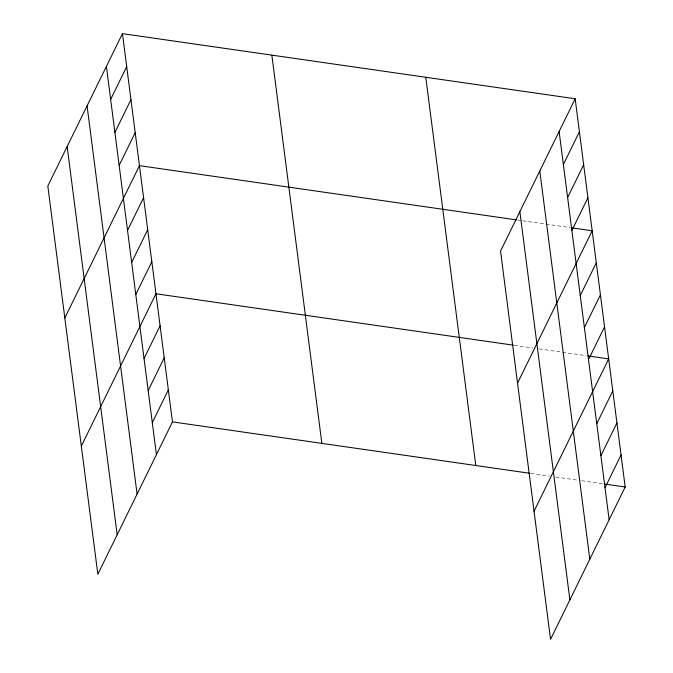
<?xml version="1.0" encoding="UTF-8"?>
<svg xmlns="http://www.w3.org/2000/svg" width="673" height="673" viewBox="0 0 673 673"><rect width="100%" height="100%" fill="white"/><g stroke="black" fill="none" stroke-linecap="round" stroke-linejoin="round"><path stroke-width="0.5" stroke-dasharray="3.37 2.52" d="M517.478 220.021L521.625 220.618M522.66 220.769L570.384 227.634M514.265 345.308L532.94 347.991M539.166 348.883L585.855 355.605M530.778 473.422L549.446 476.114M555.671 477.006L577.459 480.135M581.615 480.732L603.395 483.87"/><path stroke-width="1.01" d="M122.452 33.65L47.817 186L97.837 574.237L172.465 421.887L122.452 33.65L575.163 98.763L625.183 487L550.548 639.35L500.535 251.113L575.163 98.763M110.658 99.402L126.701 66.652M114.906 132.404L130.949 99.654M119.155 165.407L135.206 132.648M64.818 318.001L139.454 165.651L516.435 219.869M127.534 230.435L143.585 197.685M131.664 262.462L147.707 229.712M135.786 294.496L151.837 261.738M81.324 446.115L155.959 293.773L513.23 345.156M144.039 358.558L160.09 325.799M148.169 390.584L164.212 357.834M152.291 422.61L168.343 389.86M563.368 164.515L579.419 131.765M567.625 197.517L583.668 164.767M571.873 230.519L587.924 197.761M517.537 383.114L592.173 230.763L571.427 227.777M580.252 295.548L596.303 262.798M584.383 327.574L600.425 294.824M588.505 359.609L604.556 326.851M534.042 511.228L608.678 358.886L587.933 355.899M596.758 423.67L612.809 390.912M600.888 455.697L616.931 422.947M605.01 487.723L621.061 454.973M172.465 421.887L529.735 473.279M604.438 484.022L625.183 487M559.12 131.513L609.141 519.758M539.788 170.984L589.809 559.221M519.867 211.642L569.888 599.887M425.773 77.277L475.786 465.514M271.85 55.136L321.862 443.381M106.401 66.4L156.422 454.645M87.069 105.871L137.09 494.108M67.149 146.529L117.169 534.774"/></g></svg>
